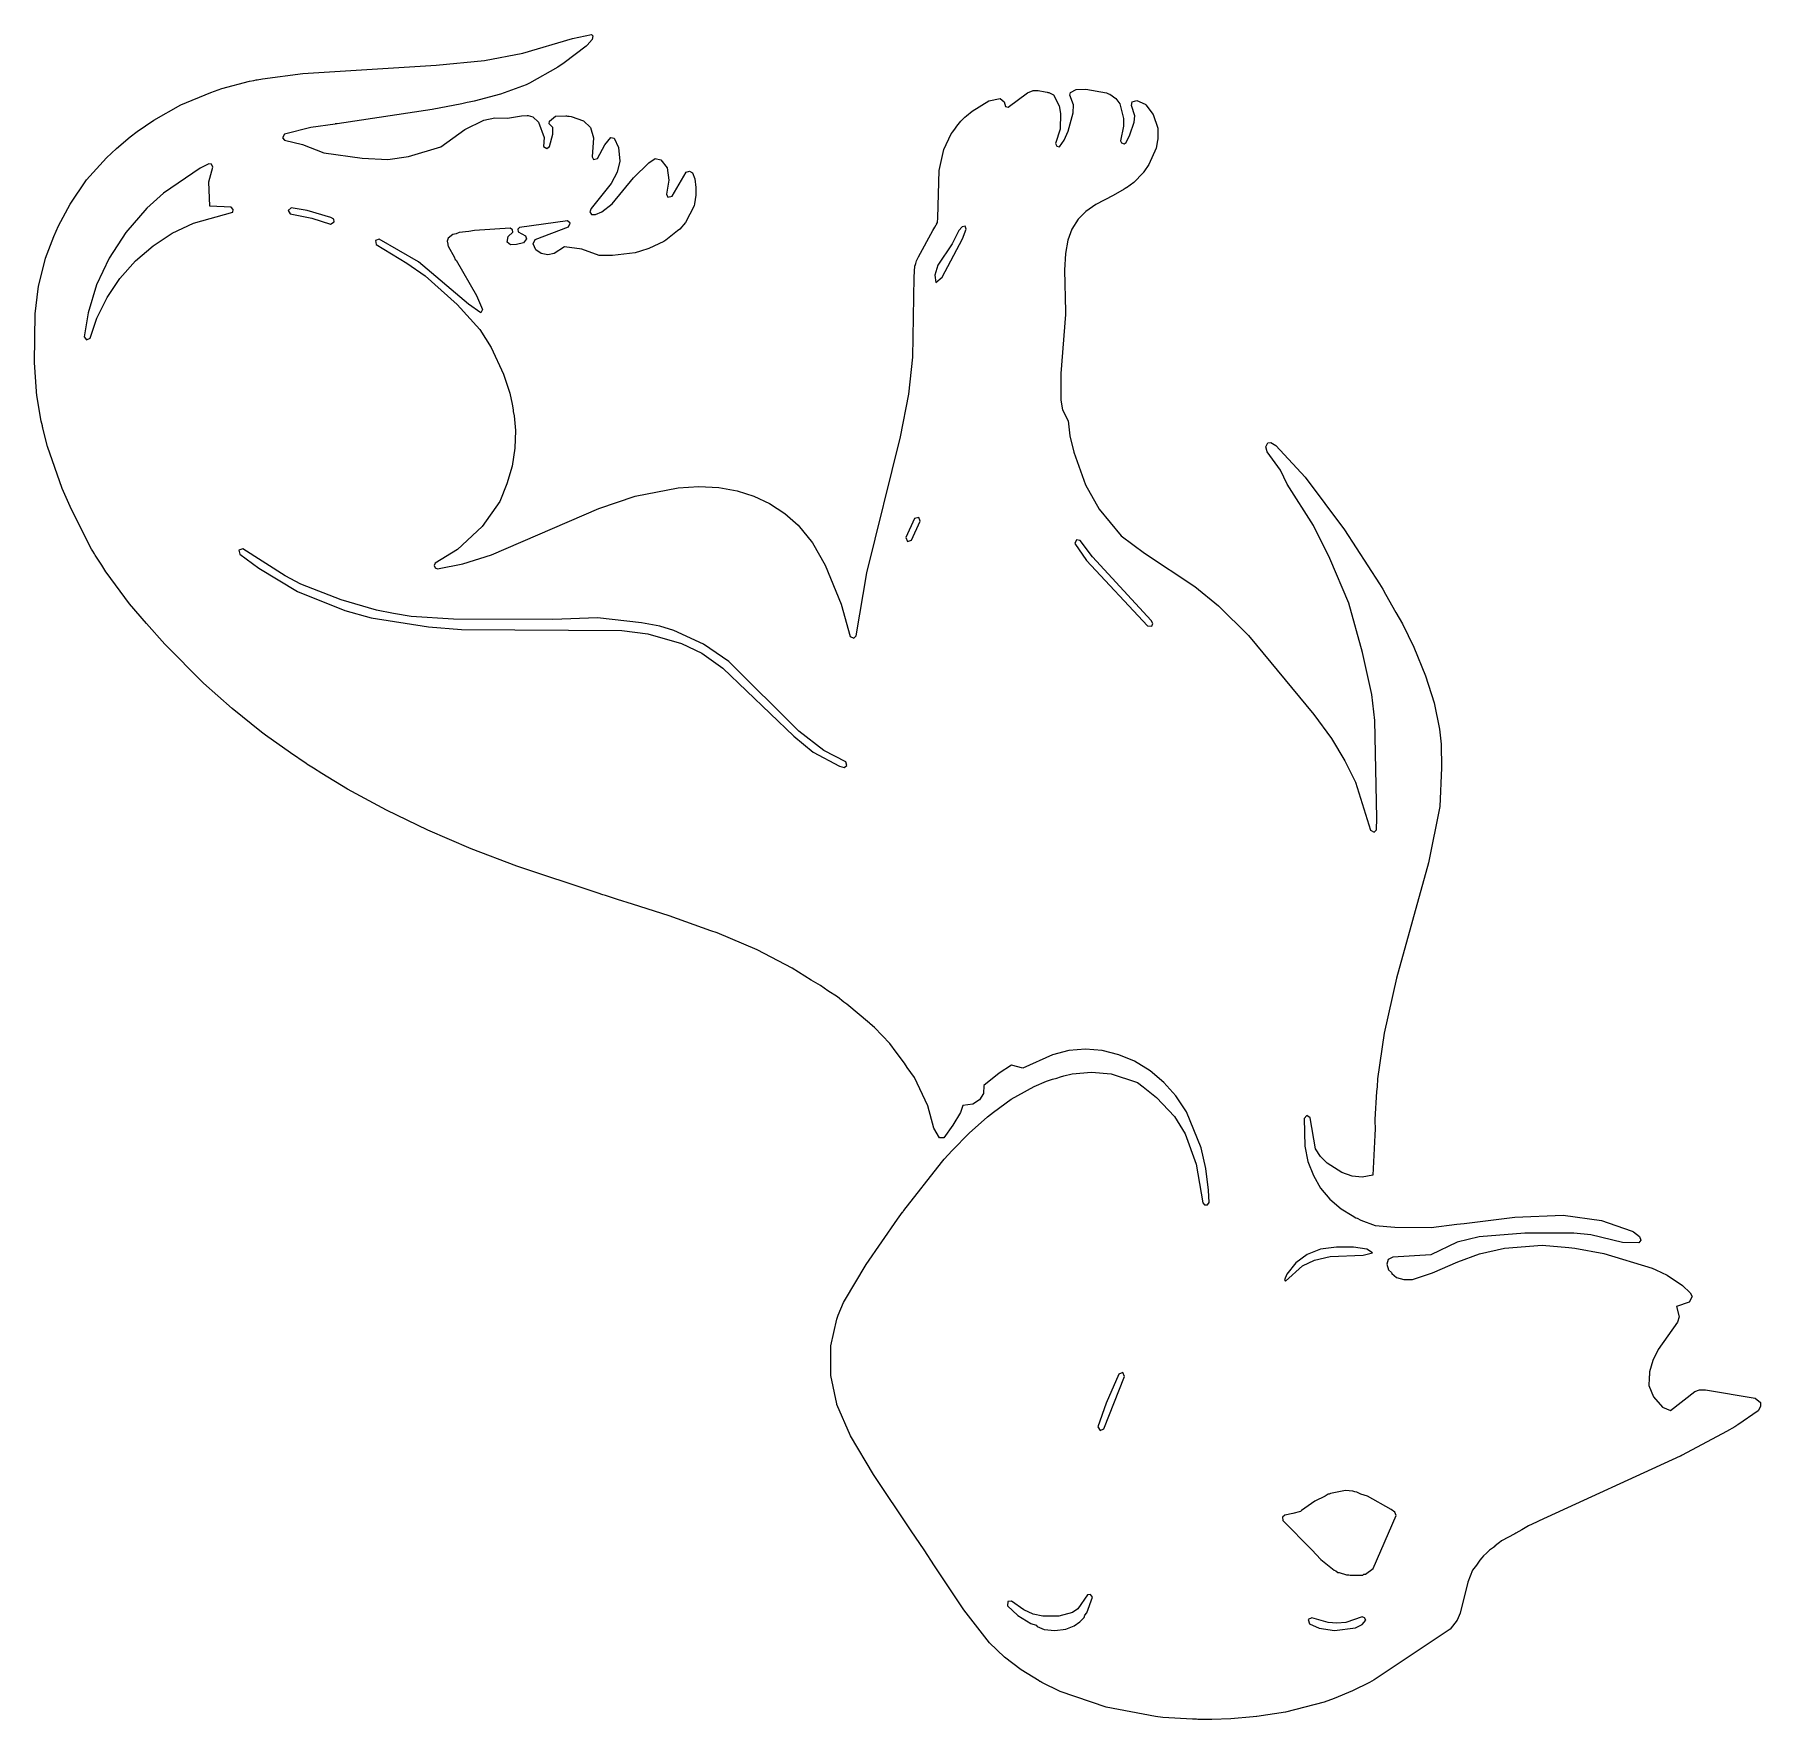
# Model space of a CAD drawing. Header units: millimetres. Extents: x 44 to 259, y 49 to 259.
import ezdxf

# ---------------------------------------------------------------- set-up
doc = ezdxf.new("R2010")
doc.units = ezdxf.units.MM
doc.layers.add('CUT', color=7, linetype='CONTINUOUS')

msp = doc.modelspace()

# ---------------------------------------------------------------- linework, layer by layer
at = {"layer": 'CUT'}
for points in [[(92.4074, 228.8956), (96.413, 225.3484), (99.2676, 222.2188), (100.6441, 219.9703), (102.1987, 216.6478), (102.9723, 214.2735), (103.27, 212.8842), (103.3877, 212.189), (103.4226, 211.9827), (103.4226, 211.9826), (103.5182, 211.4184), (103.6878, 209.6), (103.6273, 207.3941), (103.2907, 205.17), (102.6298, 202.9302), (101.7296, 200.7662), (99.5306, 197.6146), (96.4718, 194.7699), (93.6738, 193.0451), (93.5294, 192.7484), (93.6643, 192.4471), (93.9818, 192.3572), (97.1263, 192.9593), (100.7133, 194.0829), (114.1138, 199.8522), (118.6101, 201.4224), (124.0003, 202.4666), (126.5768, 202.6182), (129.0609, 202.4917), (131.3492, 202.086), (133.4322, 201.4219), (135.4115, 200.4978), (137.2872, 199.2581), (138.9523, 197.7739), (140.7408, 195.5799), (142.3375, 192.814), (144.3272, 187.9172), (145.476, 183.9041), (145.9139, 183.6781), (146.2165, 183.9857), (147.5311, 191.8259), (151.7453, 208.8356), (152.7812, 214.1352), (153.2993, 218.7703), (153.4599, 228.7345), (153.5395, 230.1485), (153.5527, 230.1892), (153.6381, 230.4526), (153.7414, 230.7718), (153.9748, 231.2889), (155.7806, 234.5821), (156.0248, 234.9931), (156.1951, 235.2726), (156.1954, 235.2802), (156.2254, 235.3307), (156.2258, 235.3389), (156.3692, 235.5813), (156.3816, 236.1477), (156.5718, 242.0703), (157.1513, 244.6939), (158.0545, 246.6219), (158.2566, 246.8893), (158.6088, 247.3553), (158.7826, 247.5852), (159.2614, 248.2188), (159.6662, 248.6144), (159.7335, 248.6705), (159.7758, 248.7058), (159.9774, 248.8738), (160.687, 249.4651), (162.7606, 250.7641), (164.1659, 251.0527), (164.6779, 250.633), (164.8306, 250.0577), (165.1866, 249.9542), (167.6038, 251.7651), (168.2908, 252.026), (168.3731, 252.0325), (168.4286, 252.0348), (168.5326, 252.0391), (168.5499, 252.0399), (168.5523, 252.04), (168.5538, 252.04), (168.5925, 252.0416), (168.9029, 252.0493), (169.8141, 251.8672), (170.0442, 251.8212), (170.1093, 251.8082), (170.2356, 251.783), (170.8226, 251.5187), (171.5485, 250.1121), (171.7093, 249.1648), (171.6476, 247.235), (171.0832, 245.4134), (171.2485, 245.0873), (171.575, 245.0296), (172.1853, 245.856), (172.6704, 246.9708), (173.2984, 249.2545), (173.3265, 250.2334), (172.8831, 251.4756), (172.9565, 251.791), (173.6498, 252.1852), (174.8807, 252.221), (177.4474, 251.769), (177.7036, 251.6453), (177.704, 251.6451), (177.704, 251.6451), (177.8676, 251.5661), (178.6225, 251.0478), (179.1171, 250.3702), (179.5892, 248.5523), (179.5855, 247.5739), (179.1879, 245.7641), (179.3189, 245.4982), (179.6366, 245.4051), (179.8903, 245.5583), (180.3725, 246.4954), (180.9174, 248.1064), (180.966, 248.8805), (180.5761, 250.1871), (180.6597, 250.643), (181.2373, 250.8098), (182.2836, 250.3279), (182.3527, 250.2715), (183.2583, 249.0596), (183.8331, 247.3319), (183.8555, 246.0124), (183.8458, 245.958), (183.8455, 245.9562), (183.8393, 245.921), (183.8246, 245.8379), (183.7305, 245.3069), (183.6255, 244.8362), (182.7324, 242.7945), (182.1085, 241.8904), (182.0889, 241.8649), (182.0579, 241.8246), (182.0395, 241.8006), (182.0127, 241.7657), (180.8416, 240.5679), (179.9241, 239.893), (179.9224, 239.892), (179.9056, 239.8821), (179.6547, 239.7338), (178.282, 238.9225), (176.1369, 237.7979), (174.8719, 236.9426), (173.8949, 235.9681), (173.1103, 234.7152), (172.6202, 233.356), (172.3228, 231.6985), (172.1982, 229.6037), (172.3144, 224.4386), (172.3121, 224.1049), (171.7693, 216.7135), (171.7411, 213.3734), (171.9644, 212.1668), (172.6493, 210.7981), (172.8631, 208.9447), (173.3833, 206.8871), (174.8118, 202.8199), (176.5354, 199.7999), (179.2933, 196.4715), (182.1775, 194.3108), (188.4637, 190.1387), (191.4359, 187.7172), (195.1877, 184.023), (203.3033, 174.1688), (205.5218, 171.1483), (207.201, 168.3699), (208.5224, 165.6983), (210.3888, 159.7323), (210.8553, 159.4796), (211.1386, 159.7714), (211.179, 161.2125), (210.9355, 173.4331), (210.5422, 176.6462), (209.4125, 181.8989), (207.7073, 188.0497), (205.3333, 193.648), (203.2586, 197.7343), (200.0044, 202.9039), (199.1704, 204.6597), (197.5078, 206.9499), (197.3127, 207.5791), (197.5909, 208.0518), (197.9561, 208.1054), (198.5937, 207.7392), (202.2321, 203.7682), (207.1598, 197.2191), (211.5341, 190.4761), (211.9243, 189.786), (212.2718, 189.1716), (213.5498, 186.9116), (214.3713, 185.4589), (215.819, 182.5649), (217.2619, 179.0069), (218.3361, 175.6347), (219.0146, 172.3458), (219.1927, 170.4425), (219.2601, 167.5074), (219.0481, 162.6942), (217.6111, 155.6621), (213.6401, 141.2438), (212.0828, 134.4028), (211.2614, 128.7088), (211.214, 127.6877), (211.1411, 127.1083), (210.927, 123.6215), (210.9587, 122.2958), (210.9274, 121.8124), (210.9341, 121.6633), (210.7019, 116.6676), (209.3667, 116.4338), (208.1082, 116.537), (206.8165, 116.9843), (204.9774, 118.1753), (204.1423, 118.9818), (203.5323, 119.9453), (202.879, 123.8281), (202.443, 124.1128), (202.1128, 123.7483), (202.1882, 120.3003), (202.5822, 118.3524), (203.2602, 116.6385), (204.1716, 115.0532), (205.317, 113.6707), (206.7238, 112.4657), (208.1203, 111.6514), (208.5726, 111.3525), (208.7373, 111.2916), (209.181, 111.0328), (210.9649, 110.3704), (213.4204, 110.1631), (217.9524, 110.1331), (221.1497, 110.5342), (222.0733, 110.6188), (223.7575, 110.8614), (228.4063, 111.4447), (234.4475, 111.6601), (239.222, 111.0152), (242.903, 109.71), (243.0366, 109.6574), (243.1173, 109.6257), (243.1559, 109.6105), (243.1918, 109.5964), (243.9578, 108.9994), (244.1274, 108.5404), (243.8913, 108.2094), (241.8399, 108.28), (237.8766, 109.2302), (235.7739, 109.4385), (229.6541, 109.4378), (223.9315, 108.9539), (221.2072, 108.309), (217.9124, 106.7256), (213.1638, 106.4141), (212.5824, 106.1281), (212.4307, 105.5798), (212.6537, 104.8563), (212.9947, 104.5092), (213.0383, 104.3945), (213.6492, 103.9058), (214.535, 103.6309), (215.6346, 103.6614), (218.1086, 104.4861), (221.2706, 105.838), (223.9873, 106.829), (227.1265, 107.5355), (231.8337, 107.9335), (235.1363, 107.653), (235.881, 107.5498), (239.5273, 106.8918), (245.5531, 105.053), (245.9923, 104.871), (247.3966, 104.1708), (249.3354, 102.887), (250.2935, 101.995), (250.511, 101.5317), (250.1465, 100.8321), (248.5865, 100.2957), (248.8928, 99.0069), (248.6965, 98.3344), (246.2784, 94.8967), (245.621, 93.5299), (245.2209, 92.1125), (245.187, 91.6191), (245.1677, 91.5637), (245.1674, 91.3342), (245.1054, 90.4343), (245.6911, 88.9965), (246.8372, 87.7174), (247.8096, 87.2901), (250.8776, 89.6572), (251.4387, 89.8814), (252.1749, 89.8787), (258.4073, 88.8304), (259.0564, 88.2905), (259.053, 87.7744), (258.7647, 87.2716), (256.229, 85.4915), (256.0775, 85.4049), (255.9647, 85.3405), (255.8456, 85.2724), (254.8282, 84.6912), (249.2973, 81.7015), (249.1659, 81.6361), (249.1359, 81.6211), (249.0936, 81.6001), (249.05, 81.5784), (231.4305, 73.5113), (231.118, 73.3468), (230.1213, 72.9024), (229.2805, 72.4206), (229.2765, 72.4188), (228.5453, 71.9992), (228.4002, 71.9161), (226.7303, 71.037), (226.4385, 70.7918), (226.4315, 70.7878), (226.3614, 70.727), (225.9067, 70.345), (225.8909, 70.3357), (225.7297, 70.1984), (225.2477, 69.8499), (224.8871, 69.4884), (224.4992, 69.1625), (224.3007, 68.9006), (224.0169, 68.616), (223.6198, 68.0018), (223.1359, 67.3629), (222.5184, 65.8542), (221.6009, 62.0098), (221.2194, 61.1119), (220.3159, 60.0218), (210.8387, 53.674), (210.253, 53.3521), (208.1377, 52.3123), (205.8563, 51.3554), (204.6202, 50.8988), (199.8012, 49.6393), (196.1918, 49.1048), (196.1878, 49.1044), (196.1539, 49.1014), (195.7591, 49.0658), (192.9689, 48.8149), (190.5711, 48.7321), (189.2351, 48.7463), (188.8465, 48.7505), (188.6844, 48.7522), (188.1758, 48.7576), (184.4581, 48.9993), (183.5815, 49.1141), (177.4185, 50.2857), (171.6758, 52.2407), (169.3775, 53.3623), (169.2514, 53.428), (169.201, 53.4542), (169.1369, 53.4876), (169.0326, 53.542), (166.8151, 54.9133), (164.7211, 56.5121), (162.8392, 58.3005), (159.658, 62.4309), (155.9986, 67.9052), (154.707, 69.888), (153.0856, 72.2628), (148.3869, 79.2918), (145.4991, 84.1471), (143.8004, 88.0595), (143.7812, 88.1142), (143.0393, 91.6811), (143.0402, 95.366), (143.7969, 98.7131), (143.9602, 99.1751), (144.6392, 100.7608), (144.7532, 100.9838), (147.4424, 105.5239), (151.3798, 111.1752), (152.0101, 112.0507), (152.0148, 112.0573), (152.0861, 112.1564), (152.1619, 112.2616), (156.8578, 118.2494), (157.1931, 118.6673), (158.1858, 119.7479), (160.2925, 121.9213), (162.5818, 123.9397), (163.3433, 124.5465), (165.5398, 126.146), (166.3758, 126.6238), (168.4228, 127.745), (169.9674, 128.4055), (170.7142, 128.6317), (171.2476, 128.7933), (171.6885, 128.9269), (172.1301, 129.0607), (173.1444, 129.3112), (175.5646, 129.5265), (178.0116, 129.3106), (181.2, 128.2604), (181.3131, 128.2139), (182.0292, 127.7085), (183.6914, 126.3676), (185.9201, 123.9902), (187.2726, 121.8184), (188.6556, 118.0328), (189.4783, 113.1954), (189.6922, 112.9457), (190.0542, 112.966), (190.243, 113.2755), (190.1937, 114.8111), (189.8582, 117.5109), (189.2789, 120.0888), (187.4249, 124.5755), (186.098, 126.5517), (184.5881, 128.2378), (182.882, 129.7086), (180.9329, 130.9141), (178.9727, 131.704), (176.9007, 132.2246), (174.8282, 132.4046), (172.7572, 132.2245), (170.7163, 131.6841), (167.0155, 130.0048), (165.608, 130.376), (164.0723, 129.3857), (162.1506, 127.8672), (162.0781, 126.8746), (161.5949, 126.0821), (160.7511, 125.5451), (159.5245, 125.3788), (159.2188, 124.4776), (158.2862, 122.8966), (157.1328, 121.3449), (156.6187, 121.3133), (155.8849, 122.5378), (155.1704, 125.3164), (153.4907, 128.855), (152.5684, 130.1247), (152.2516, 130.6536), (151.1819, 132.0334), (150.4043, 133.104), (148.4944, 135.103), (147.9606, 135.5454), (147.8812, 135.6258), (145.029, 138.0185), (144.6662, 138.2761), (143.8967, 138.914), (142.6785, 139.6871), (141.7744, 140.3289), (140.5752, 141.022), (138.2304, 142.5102), (133.8632, 144.8006), (128.8712, 146.9003), (128.0638, 147.1694), (122.8936, 149.035), (118.2986, 150.4757), (116.4197, 151.0795), (114.943, 151.5541), (114.5949, 151.666), (114.002, 151.8565), (103.8728, 155.2328), (98.154, 157.4038), (92.7395, 159.7282), (87.6002, 162.2057), (82.7486, 164.8463), (79.5287, 166.7953), (78.4906, 167.4481), (77.8491, 167.8516), (77.784, 167.8925), (77.5619, 168.0322), (75.6042, 169.382), (72.5157, 171.5962), (72.0179, 171.9758), (68.3602, 174.8963), (64.761, 178.093), (59.9269, 182.9572), (57.6601, 185.4993), (55.5396, 187.989), (52.6049, 191.9375), (52.5752, 191.984), (52.0678, 192.7796), (51.2619, 194.0431), (51.1629, 194.1983), (50.9391, 194.5493), (50.7855, 194.8018), (48.275, 199.7631), (47.1402, 202.3714), (45.3083, 207.623), (44.8813, 209.234), (44.7169, 209.9485), (44.6932, 210.0518), (44.6597, 210.1971), (44.5236, 210.7889), (43.9678, 213.9848), (43.9113, 214.4442), (43.9109, 214.4476), (43.9093, 214.4604), (43.9079, 214.472), (43.6774, 218.1084), (43.7702, 224.1781), (44.1216, 227.2834), (44.1821, 227.5977), (45.0554, 231.0988), (46.0965, 233.8344), (46.6696, 235.1377), (48.1186, 237.8758), (50.1834, 240.8902), (52.6418, 243.6525), (53.9171, 244.8123), (55.5954, 246.2531), (56.4696, 246.9078), (58.5461, 248.3516), (61.9208, 250.2366), (65.6626, 251.8107), (67.0325, 252.2881), (70.5121, 253.2011), (71.0327, 253.2987), (71.3422, 253.3568), (71.4468, 253.3764), (72.1451, 253.5074), (77.1686, 254.1766), (93.8069, 255.184), (99.8372, 255.7928), (104.609, 256.7037), (110.7905, 258.539), (113.1701, 259.029), (113.3379, 258.8493), (113.266, 258.3879), (112.624, 257.6854), (112.5023, 257.5771), (109.7568, 255.4934), (108.9744, 254.9532), (105.4243, 252.9502), (105.0366, 252.7563), (101.8411, 251.5709), (98.5479, 250.7201), (97.9278, 250.5865), (97.6618, 250.5292), (97.6478, 250.5262), (97.0109, 250.389), (93.2862, 249.6679), (81.4649, 247.901), (81.2103, 247.8639), (81.1916, 247.8601), (78.1744, 247.4091), (74.8768, 246.6043), (74.6275, 246.1195), (74.8833, 245.8622), (77.1048, 245.3046), (79.794, 244.2753), (84.5671, 243.5766), (87.7574, 243.4276), (90.3344, 243.8123), (94.3683, 245.0098), (97.3875, 247.1548), (99.7632, 248.3373), (101.1157, 248.6446), (102.6939, 248.5898), (104.4472, 248.8996), (105.1624, 248.9074), (105.2434, 248.9082), (105.2604, 248.9084), (105.2634, 248.9084), (105.8728, 248.773), (106.5842, 248.0973), (107.255, 246.1712), (107.2072, 245.0549), (107.6257, 244.7862), (107.9433, 245.0345), (108.341, 246.5962), (108.3618, 247.4391), (107.9055, 247.8815), (107.9528, 248.1985), (108.6718, 248.8226), (109.966, 248.8768), (110.0659, 248.8647), (110.1943, 248.8493), (110.3771, 248.8273), (110.6389, 248.7957), (112.182, 248.2616), (113.042, 247.4031), (113.4293, 246.1145), (113.2492, 243.7704), (113.4274, 243.4459), (113.9469, 243.5339), (114.8276, 245.2695), (115.5849, 246.1886), (116.0139, 246.0929), (116.5426, 244.9079), (116.7297, 243.2366), (116.4018, 241.8365), (115.6402, 240.4198), (113.1316, 237.3088), (112.9902, 236.893), (113.1874, 236.5784), (113.6834, 236.5785), (114.466, 236.9113), (115.7767, 237.8848), (118.4193, 241.1355), (120.3158, 243.0319), (121.1359, 243.5391), (121.8333, 243.3869), (122.6104, 242.4056), (122.8384, 240.855), (122.5317, 239.108), (122.7168, 238.748), (123.2352, 238.8498), (124.9748, 241.843), (125.4015, 241.9881), (125.802, 241.7744), (126.0751, 241.0024), (126.1954, 239.9474), (126.1982, 238.9936), (126.0327, 237.9022), (125.9824, 237.653), (124.9174, 235.5849), (124.1938, 234.7517), (123.9339, 234.5251), (122.4455, 233.3623), (122.2155, 233.1994), (120.3436, 232.3183), (119.3044, 231.9769), (118.644, 231.7877), (115.816, 231.4312), (114.1409, 231.4597), (111.9759, 232.2215), (109.7931, 232.529), (108.5159, 231.6944), (107.7245, 231.552), (106.918, 231.6874), (106.2423, 232.1542), (105.8959, 232.9081), (106.14, 233.437), (110.2928, 235.0385), (110.5337, 235.4732), (110.1882, 235.7952), (104.2025, 234.95), (103.9929, 234.735), (104.0154, 234.4003), (104.9555, 233.9085), (105.0598, 233.5325), (104.6812, 233.0454), (103.831, 232.8045), (103.0541, 232.7818), (102.6737, 233.1171), (102.797, 233.801), (103.3732, 234.3783), (103.3236, 234.6722), (103.0433, 234.8521), (98.5663, 234.5744), (97.8941, 234.4478), (97.8637, 234.4533), (96.6634, 234.305), (96.3058, 234.1488), (95.8729, 234.0673), (95.2998, 233.6034), (95.2231, 233.3448), (95.1574, 233.257), (95.2532, 232.8537), (95.2528, 232.7368), (95.2887, 232.6753), (95.3187, 232.5153), (96.0401, 231.2723), (96.1782, 230.9675), (96.2822, 230.8552), (98.8443, 226.4406), (99.5877, 224.7295), (99.3878, 224.2853), (97.8219, 225.364), (91.5846, 230.6525), (86.6943, 233.499), (86.2112, 233.314), (86.3068, 232.8349), (90.1481, 230.5056)], [(52.7345, 226.1928), (54.3341, 228.5982), (56.2765, 230.7627), (58.463, 232.6456), (60.8664, 234.2212), (63.5112, 235.4998), (68.413, 236.8414), (68.483, 237.2015), (68.2231, 237.4604), (65.5382, 237.5946), (65.4256, 240.6366), (65.938, 242.4934), (65.78, 242.8583), (65.4191, 242.9096), (64.3549, 242.3552), (59.7607, 239.2125), (57.7078, 237.3733), (55.0781, 234.3183), (52.9839, 231.129), (51.4182, 227.7867), (50.3572, 224.276), (49.887, 221.3135), (50.1554, 220.9358), (50.6159, 221.1134), (51.4632, 223.6198)], [(80.6144, 235.3697), (81.0667, 235.6395), (81.0156, 235.9711), (80.6699, 236.1801), (77.7185, 237.084), (75.702, 237.3934), (75.3288, 237.0674), (75.5767, 236.6383), (78.2887, 236.0914)], [(159.4342, 235.0298), (159.0066, 234.5716), (158.1819, 232.9223), (156.3798, 230.2344), (156.0133, 229.0127), (156.1355, 228.0658), (156.9296, 228.7378), (159.4953, 233.5332), (159.9534, 234.7244), (159.8007, 235.0909)], [(154.0143, 198.762), (153.4836, 198.6279), (152.3985, 196.2455), (152.6091, 195.77), (153.105, 195.9266), (154.1871, 198.3025)], [(76.4968, 189.5317), (82.4212, 187.1292), (85.6723, 186.2396), (92.8289, 185.0875), (96.9738, 184.7821), (116.9767, 184.6576), (120.2063, 184.2256), (124.4009, 183.0316), (126.9627, 181.8304), (129.5528, 179.9607), (138.4468, 171.4642), (140.8445, 169.4627), (144.1249, 167.7036), (144.7214, 167.5429), (145.0591, 167.8079), (144.9193, 168.2465), (142.1653, 169.6874), (139.069, 172.0802), (130.3315, 180.7911), (127.1519, 182.9311), (123.4632, 184.6527), (121.7121, 185.1946), (119.424, 185.6158), (113.931, 186.2237), (108.363, 186.011), (95.9641, 186.0415), (90.6989, 186.4083), (88.4654, 186.7492), (86.3421, 187.181), (81.9484, 188.4625), (76.891, 190.4231), (74.9547, 191.4533), (69.6822, 194.8297), (69.1865, 194.6743), (69.285, 194.1642), (71.686, 192.4068)], [(182.5616, 185.2181), (183.1056, 185.1887), (183.236, 185.5268), (183.015, 185.8916), (175.7132, 193.8357), (174.1683, 195.8698), (173.6845, 195.9677), (173.4923, 195.5131), (174.934, 193.374)], [(209.4953, 106.6853), (210.6559, 106.9907), (209.9534, 107.4489), (208.2735, 107.6932), (206.1355, 107.6932), (204.1501, 107.4489), (202.5008, 106.7769), (201.0652, 105.7079), (199.9656, 104.3029), (199.6602, 103.6003), (199.7824, 103.4476), (201.8899, 105.3413), (203.4171, 106.0744), (205.3413, 106.502)], [(179.498, 92.0225), (178.9855, 91.8266), (177.4065, 88.2223), (176.3634, 85.2489), (176.6434, 84.7999), (177.0983, 85.0075), (179.7124, 91.5476)], [(204.1813, 68.7116), (205.8455, 67.3569), (206.0543, 67.2916), (206.3091, 67.0959), (206.4752, 67.0618), (207.3821, 66.7865), (207.6699, 66.787), (207.8576, 66.7284), (208.0446, 66.7327), (208.0477, 66.7318), (208.0772, 66.7329), (208.0896, 66.7303), (208.1432, 66.735), (209.4196, 66.7643), (209.56, 66.8576), (209.7652, 66.8754), (210.7047, 67.5577), (213.5839, 74.2102), (213.4161, 74.599), (212.97, 74.9366), (210.0008, 76.5851), (209.1904, 76.8667), (208.704, 77.0971), (208.4259, 77.1324), (208.206, 77.2088), (207.2656, 77.3032), (205.3875, 76.9405), (205.2388, 76.8661), (205.1031, 76.8396), (204.7541, 76.6236), (203.4605, 75.9765), (201.8005, 74.7963), (201.6447, 74.6999), (200.717, 74.4229), (199.7138, 74.2192), (199.3896, 73.9734), (199.4606, 73.5727), (203.0783, 69.8963)], [(168.0204, 60.7082), (168.6884, 60.4889), (168.7806, 60.32), (169.6663, 59.9534), (170.9797, 59.8313), (172.3542, 60.0145), (173.3927, 60.4116), (174.1257, 60.9308), (174.6755, 61.4806), (174.7576, 61.7544), (175.0005, 62.0505), (175.6901, 63.9844), (175.4644, 64.3224), (175.0925, 64.2986), (173.8704, 62.5239), (173.2113, 62.0742), (171.4966, 61.6064), (169.507, 61.6066), (168.287, 61.8619), (167.131, 62.4092), (165.6037, 63.4943), (165.1154, 63.4437), (165.0855, 62.9248), (166.3913, 61.7271)], [(205.9012, 59.8299), (208.5075, 60.1845), (209.3428, 60.6056), (209.7955, 61.1276), (209.6593, 61.4365), (209.3716, 61.5287), (207.2968, 60.8521), (206.1699, 60.7526), (205.1073, 60.8186), (203.0561, 61.4086), (202.6045, 61.1911), (202.7732, 60.6882), (203.9985, 60.1162)]]:
    msp.add_lwpolyline(points, close=True, dxfattribs=at)

doc.saveas('drawing.dxf')
